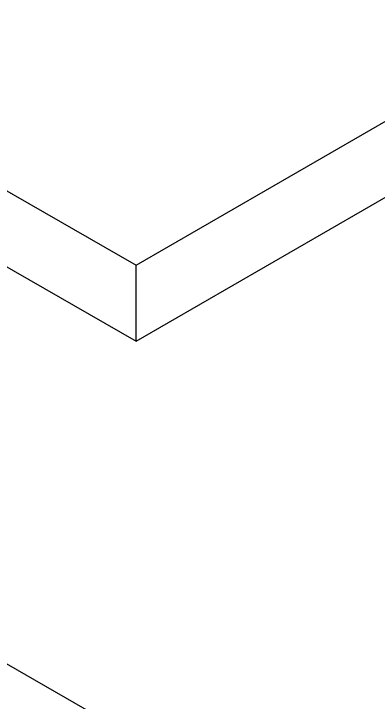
# Model space of a CAD drawing. Header units: millimetres. Extents: x 0 to 2112, y 8 to 1252.
# Drawn here: x 1180.39 to 1204.42, y 666.24 to 711.67 of the extents above; entities that cross this region are included whole.
import ezdxf

# ---------------------------------------------------------------- set-up
doc = ezdxf.new("R2010")
doc.units = ezdxf.units.MM
doc.layers.get('0').update_dxf_attribs({"linetype": 'CONTINUOUS'})

msp = doc.modelspace()

# ---------------------------------------------------------------- linework, layer by layer
at = {"color": 9}
for p, q in [((1146.22, 719.328), (1188.45, 695.082)), ((1146.22, 719.328), (1188.45, 695.082)), ((1188.45, 695.082), (1230.41, 719.328)), ((1188.45, 695.082), (1230.41, 719.328)), ((1146.22, 714.315), (1188.45, 690.069)), ((1146.22, 714.315), (1188.45, 690.069)), ((1188.45, 690.069), (1230.41, 714.315)), ((1188.45, 690.069), (1230.41, 714.315)), ((1188.45, 690.069), (1188.45, 695.082)), ((1188.45, 690.069), (1188.45, 695.082)), ((1176.3, 670.839), (1218.54, 646.617)), ((1176.3, 670.839), (1218.54, 646.617))]:
    msp.add_line(p, q, dxfattribs=at)

doc.saveas('drawing.dxf')
